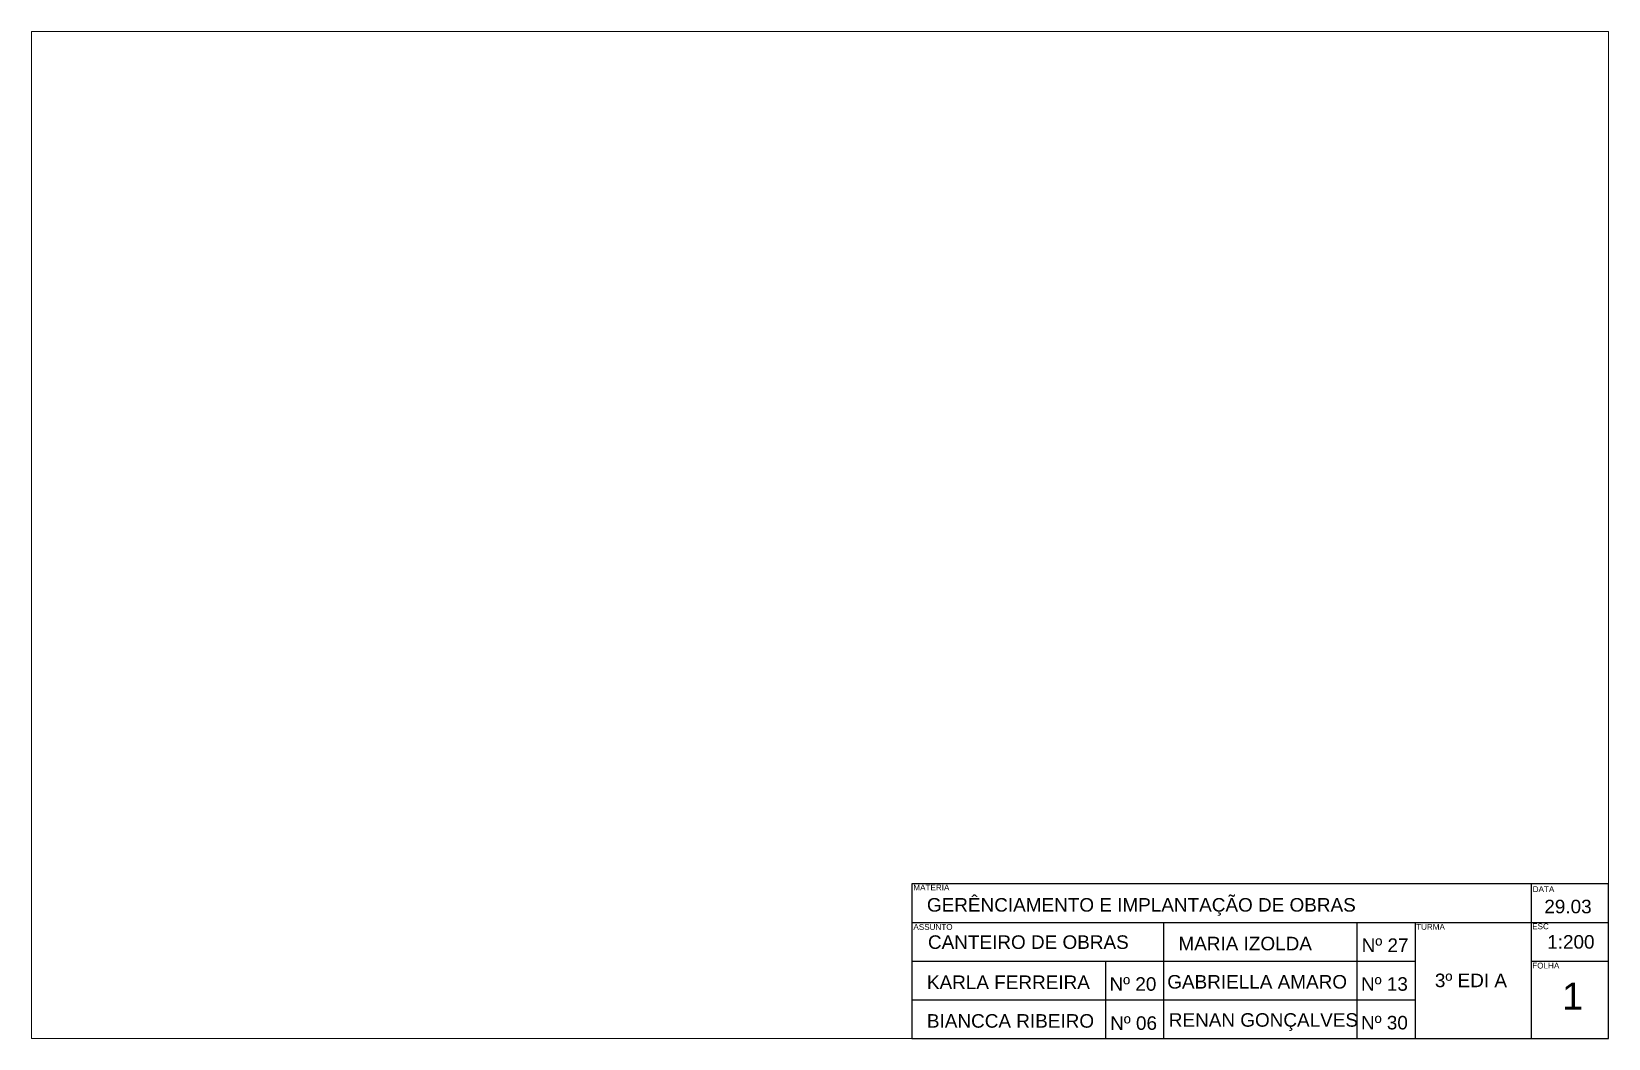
# Paper-space layout 'A3 C' of a CAD drawing. Header units: millimetres. Extents: x 0 to 408, y 1 to 261.
import ezdxf

# ---------------------------------------------------------------- set-up
doc = ezdxf.new("R2010")
doc.units = ezdxf.units.MM
doc.header["$LTSCALE"] = 4
doc.styles.get("Standard").update_dxf_attribs({"font": 'arial.ttf'})

psp = doc.layouts.new('A3 C')

# ---------------------------------------------------------------- linework, layer by layer
at = {"ltscale": 200}
for p, q in [((387.69, 40.75), (387.69, 0.75)), ((227.69, 30.75), (407.69, 30.75)), ((292.69, 30.75), (292.69, 0.75)), ((342.69, 30.75), (342.69, 0.75)), ((357.69, 30.75), (357.69, 0.75)), ((227.69, 20.75), (357.69, 20.75)), ((277.69, 20.75), (277.69, 0.75)), ((387.69, 20.75), (407.69, 20.75)), ((227.69, 10.75), (357.69, 10.75))]:
    psp.add_line(p, q, dxfattribs=at)
psp.add_lwpolyline([(227.69, 0.75), (407.69, 0.75), (407.69, 40.75), (227.69, 40.75)], close=True, dxfattribs=at)

# ---------------------------------------------------------------- texts
at = {"ltscale": 200, "attachment_point": 1}
for s, width, insert, char_height in [('MATÉRIA', 58.6249, (228.04, 40.53), 1.5), ('GERÊNCIAMENTO E IMPLANTAÇÃO DE OBRAS', 116.7551, (231.55, 37.04), 3.5), ('DATA', 58.6249, (388.11, 40.09), 1.5), ('29.03', 58.6249, (391.11, 36.61), 3.5), ('ASSUNTO', 58.6249, (228.05, 30.33), 1.5), ('TURMA', 58.6249, (357.97, 30.34), 1.5), ('ESC', 58.6249, (387.97, 30.5), 1.5), ('CANTEIRO DE OBRAS', 58.6249, (231.82, 27.41), 3.5), ('MARIA IZOLDA', 58.6249, (296.55, 27.04), 3.5), ('Nº 27', 58.6249, (343.9, 26.61), 3.5), ('1:200', 58.6249, (391.85, 27.47), 3.5), ('KARLA FERREIRA', 58.6249, (231.55, 17.04), 3.5), ('Nº 20', 58.6249, (278.73, 16.59), 3.5), ('GABRIELLA AMARO', 58.6249, (293.66, 17.15), 3.5), ('Nº 13', 58.6249, (343.73, 16.59), 3.5), ('3º EDI A', 58.6249, (362.83, 17.51), 3.5), ('FOLHA', 58.6249, (388, 20.34), 1.5), ('1', 58.6249, (395.72, 15.2), 7), ('BIANCCA RIBEIRO', 58.6249, (231.55, 7.04), 3.5), ('Nº 06', 58.6249, (278.9, 6.48), 3.5), ('RENAN GONÇALVES', 58.6249, (294.06, 7.29), 3.5), ('Nº 30', 58.6249, (343.73, 6.59), 3.5)]:
    psp.add_mtext_dynamic_manual_height_columns(s, width=width, gutter_width=12.5, heights=[0], dxfattribs=dict(at, insert=insert, char_height=char_height))

# ---------------------------------------------------------------- viewports
at = {"layer": '0'}
psp.add_viewport(center=(203.91, 130.9), size=(407.55, 260.2961), view_center_point=(2546.756, 1181.046), view_height=26.02961, dxfattribs=at)

doc.saveas('drawing.dxf')
